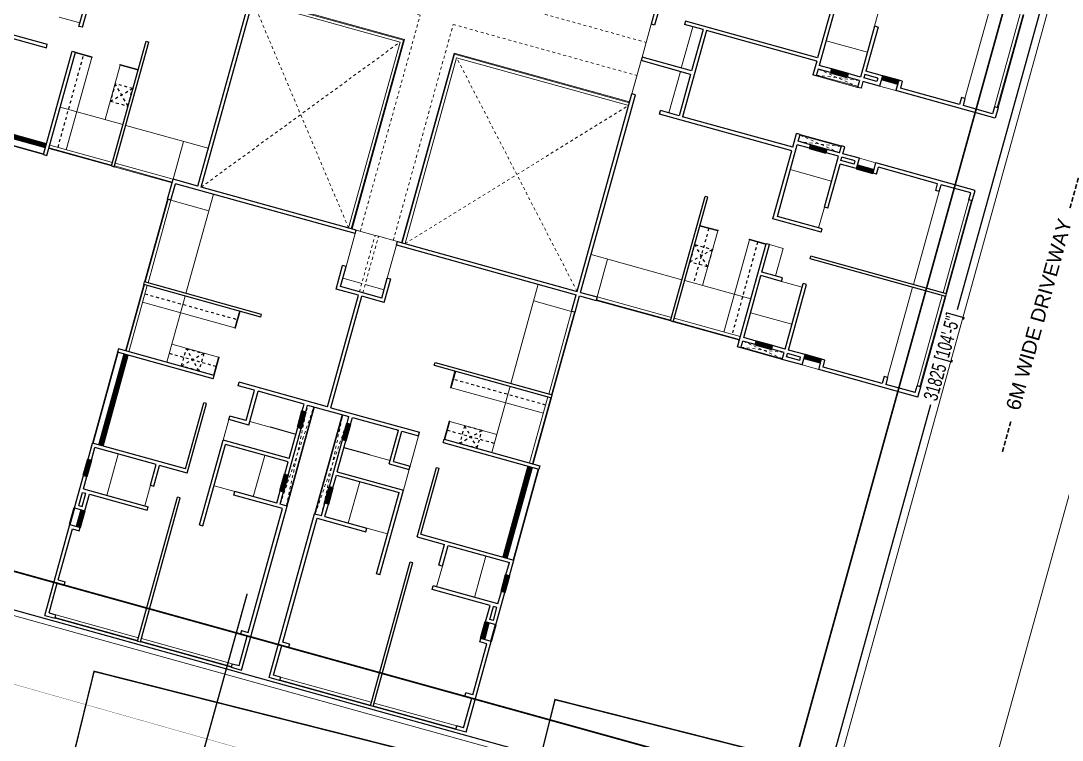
# Model space of a CAD drawing. Header units: millimetres. Extents: x 1330 to 3437, y 431 to 1156.
# Drawn here: x 1481.87 to 1518.31, y 989.61 to 1014.77 of the extents above; entities that cross this region are included whole.
import ezdxf

# ---------------------------------------------------------------- set-up
doc = ezdxf.new("R2010")
doc.units = ezdxf.units.MM
doc.linetypes.add('DASHED', pattern=[0.75, 0.5, -0.25])
doc.linetypes.add('DASHED2', pattern=[0.375, 0.25, -0.125])
for name, color, linetype, lineweight in [('A03 Roads', 7, 'Continuous', 15), ('C06 Parapet Wall', 39, 'Continuous', 15), ('F03 Windows', 32, 'Continuous', 35), ('I03 Tile Drop', 250, 'Continuous', 9), ('L02 Handrails & Balustrades', 67, 'Continuous', 15), ('M01 Furniture', 14, 'Continuous', 9), ('T01 Dimenstions Scale 01', 106, 'Continuous', 9), ('U05 Room Names-Scale 2', 7, 'Continuous', 25), ('Z08 Structure above', 250, 'DASHED', 9)]:
    doc.layers.add(name, color=color, linetype=linetype, lineweight=lineweight)
doc.layers.add('C02 Walls 01', color=10, linetype='Continuous')
doc.layers.add('TEXT', color=7, linetype='Continuous')
doc.styles.add('SWIS721LTCNBT', font='stylu.ttf')
doc.styles.add('vka-romans', font='GOTHIC.TTF', dxfattribs={"width": 0.7})
doc.dimstyles.new('vka-dim0100', dxfattribs={"dimscale": 100, "dimtxt": 1, "dimasz": 0.7, "dimexe": 1.5, "dimexo": 2.5, "dimgap": 1, "dimtad": 0, "dimdec": 0, "dimzin": 0, "dimdsep": 46, "dimtxsty": 'vka-romans', "dimblk": 'vkadot', "dimcen": 1.5, "dimdle": 1.5, "dimse1": 1, "dimse2": 1, "dimclrd": 256, "dimclre": 256, "dimclrt": 7, "dimadec": 1, "dimazin": 0, "dimtfac": 1, "dimtdec": 0, "dimtofl": 0, "dimtmove": 2, "dimatfit": 3, "dimfxl": 1, "dimtolj": 1, "dimtzin": 0, "dimarcsym": 0})

# ---------------------------------------------------------------- blocks, each defined once
blk = doc.blocks.new('rgr')
at = {"layer": 'C02 Walls 01', "color": 250}
for p, q in [((-2134703, 788686), (-2134703, 781386)), ((-2134578, 788686), (-2134578, 781386)), ((-2128778, 784286), (-2128778, 781811)), ((-2128653, 784161), (-2128653, 781561)), ((-2127028, 783411), (-2127153, 783411)), ((-2127153, 783411), (-2127153, 781561)), ((-2127028, 783411), (-2127028, 781811)), ((-2128778, 781811), (-2133578, 781811)), ((-2133578, 781811), (-2133578, 781686)), ((-2132903, 781686), (-2133578, 781686)), ((-2132903, 781686), (-2132903, 780186)), ((-2128778, 781686), (-2132778, 781686)), ((-2132778, 781686), (-2132778, 778561)), ((-2128778, 781686), (-2128778, 781186)), ((-2126428, 781811), (-2127028, 781811)), ((-2126553, 781686), (-2127028, 781686)), ((-2127028, 781686), (-2127028, 781561)), ((-2126553, 781686), (-2126553, 781561)), ((-2126428, 781811), (-2126428, 781436)), ((-2125703, 781811), (-2125828, 781811)), ((-2125828, 781811), (-2125828, 781436)), ((-2125703, 781811), (-2125703, 781561)), ((-2123428, 781811), (-2123553, 781811)), ((-2123553, 781811), (-2123553, 781561)), ((-2123428, 781811), (-2123428, 781561)), ((-2122228, 781811), (-2122353, 781811)), ((-2122353, 781811), (-2122353, 781561)), ((-2122228, 781811), (-2122228, 781436)), ((-2134578, 781386), (-2134703, 781386)), ((-2128203, 781561), (-2128653, 781561)), ((-2128203, 781436), (-2128653, 781436)), ((-2128653, 781436), (-2128653, 781186)), ((-2128203, 781561), (-2128203, 781436)), ((-2127153, 781561), (-2127603, 781561)), ((-2127603, 781561), (-2127603, 781436)), ((-2127153, 781436), (-2127603, 781436)), ((-2127153, 781436), (-2127153, 781186)), ((-2126553, 781561), (-2127028, 781561)), ((-2126428, 781436), (-2127028, 781436)), ((-2127028, 781436), (-2127028, 781186)), ((-2122228, 781436), (-2125828, 781436)), ((-2123553, 781561), (-2125703, 781561)), ((-2122353, 781561), (-2123428, 781561)), ((-2128653, 781186), (-2128778, 781186)), ((-2127028, 781186), (-2127153, 781186)), ((-2132903, 780186), (-2134703, 780186)), ((-2134703, 780186), (-2134703, 780061)), ((-2132903, 780061), (-2134703, 780061)), ((-2132903, 780061), (-2132903, 778561)), ((-2148478, 771686), (-2148478, 778861)), ((-2148353, 771686), (-2148353, 778861)), ((-2134703, 771686), (-2134703, 778861)), ((-2134578, 778861), (-2134703, 778861)), ((-2134578, 771686), (-2134578, 778861)), ((-2128653, 779061), (-2128778, 779061)), ((-2128778, 778561), (-2128778, 779061)), ((-2128653, 778811), (-2128653, 779061)), ((-2128203, 778811), (-2128653, 778811)), ((-2128203, 778686), (-2128203, 778811)), ((-2127153, 778811), (-2127603, 778811)), ((-2127603, 778686), (-2127603, 778811)), ((-2127028, 779061), (-2127153, 779061)), ((-2127153, 778811), (-2127153, 779061)), ((-2127028, 778811), (-2127028, 779061)), ((-2126428, 778811), (-2127028, 778811)), ((-2126428, 778436), (-2126428, 778811)), ((-2122228, 778811), (-2125828, 778811)), ((-2125828, 778436), (-2125828, 778811)), ((-2122228, 778436), (-2122228, 778811)), ((-2153978, 775961), (-2153978, 778686)), ((-2153853, 775961), (-2153853, 778436)), ((-2132903, 778561), (-2133578, 778561)), ((-2133578, 778436), (-2133578, 778561)), ((-2128778, 778436), (-2133578, 778436)), ((-2128778, 778561), (-2132778, 778561)), ((-2128778, 775961), (-2128778, 778436)), ((-2128203, 778686), (-2128653, 778686)), ((-2128653, 776086), (-2128653, 778686)), ((-2127153, 778686), (-2127603, 778686)), ((-2127153, 776836), (-2127153, 778686)), ((-2126553, 778686), (-2127028, 778686)), ((-2127028, 778561), (-2127028, 778686)), ((-2126553, 778561), (-2127028, 778561)), ((-2126428, 778436), (-2127028, 778436)), ((-2127028, 776836), (-2127028, 778436)), ((-2126553, 778561), (-2126553, 778686)), ((-2125703, 778436), (-2125828, 778436)), ((-2123553, 778686), (-2125703, 778686)), ((-2125703, 778436), (-2125703, 778686)), ((-2123553, 778436), (-2123553, 778686)), ((-2123428, 778436), (-2123553, 778436)), ((-2122353, 778686), (-2123428, 778686)), ((-2123428, 778436), (-2123428, 778686)), ((-2122353, 778436), (-2122353, 778686)), ((-2122228, 778436), (-2122353, 778436)), ((-2127028, 776836), (-2127153, 776836)), ((-2153853, 775961), (-2153978, 775961)), ((-2151578, 771561), (-2151578, 776086)), ((-2151578, 776086), (-2151478, 776086)), ((-2151478, 771561), (-2151478, 776086)), ((-2131278, 771561), (-2131278, 776086)), ((-2131178, 776086), (-2131278, 776086)), ((-2131178, 771561), (-2131178, 776086)), ((-2127028, 775961), (-2128778, 775961)), ((-2127028, 776086), (-2128653, 776086)), ((-2127028, 775961), (-2127028, 776086)), ((-2157403, 775061), (-2154878, 775061)), ((-2154878, 774936), (-2154878, 775061)), ((-2153978, 775061), (-2153853, 775061)), ((-2153978, 771311), (-2153978, 775061)), ((-2153853, 771311), (-2153853, 775061)), ((-2128653, 775061), (-2128778, 775061)), ((-2128778, 771311), (-2128778, 775061)), ((-2128653, 774061), (-2128653, 775061)), ((-2122228, 775061), (-2127153, 775061)), ((-2127153, 774961), (-2127153, 775061)), ((-2122228, 774961), (-2122228, 775061)), ((-2157278, 774936), (-2154878, 774936)), ((-2122228, 774961), (-2127153, 774961)), ((-2127903, 774061), (-2128653, 774061)), ((-2127903, 773936), (-2127903, 774061)), ((-2127028, 774061), (-2127153, 774061)), ((-2127153, 771686), (-2127153, 774061)), ((-2127028, 771686), (-2127028, 774061)), ((-2127903, 773936), (-2128653, 773936)), ((-2128653, 771686), (-2128653, 773936)), ((-2151578, 771561), (-2151478, 771561)), ((-2149378, 770961), (-2149378, 771686)), ((-2148478, 771686), (-2149378, 771686)), ((-2149253, 770961), (-2149253, 771561)), ((-2142728, 771561), (-2149253, 771561)), ((-2142728, 771686), (-2148353, 771686)), ((-2142728, 771561), (-2142728, 771686)), ((-2141228, 771686), (-2134703, 771686)), ((-2141228, 771561), (-2141228, 771686)), ((-2141228, 771561), (-2134703, 771561)), ((-2134703, 770961), (-2134703, 771561)), ((-2134578, 771686), (-2133978, 771686)), ((-2134578, 770961), (-2134578, 771561)), ((-2134578, 771561), (-2133978, 771561)), ((-2133978, 771686), (-2133978, 771561)), ((-2131178, 771561), (-2131278, 771561)), ((-2128203, 771686), (-2128653, 771686)), ((-2128203, 771561), (-2128653, 771561)), ((-2128653, 771311), (-2128653, 771561)), ((-2128203, 771561), (-2128203, 771686)), ((-2127153, 771686), (-2127603, 771686)), ((-2127603, 771561), (-2127603, 771686)), ((-2127153, 771561), (-2127603, 771561)), ((-2127153, 771311), (-2127153, 771561)), ((-2126428, 771686), (-2127028, 771686)), ((-2126553, 771561), (-2127028, 771561)), ((-2127028, 771436), (-2127028, 771561)), ((-2126553, 771436), (-2127028, 771436)), ((-2126553, 771436), (-2126553, 771561)), ((-2126428, 771311), (-2126428, 771686)), ((-2125703, 771686), (-2125828, 771686)), ((-2125828, 771311), (-2125828, 771686)), ((-2125703, 771436), (-2125703, 771686)), ((-2123553, 771436), (-2125703, 771436)), ((-2123428, 771686), (-2123553, 771686)), ((-2123553, 771686), (-2123553, 771436)), ((-2123428, 771686), (-2123428, 771436)), ((-2122353, 771436), (-2123428, 771436)), ((-2122228, 771686), (-2122353, 771686)), ((-2122353, 771436), (-2122353, 771686)), ((-2122228, 771311), (-2122228, 771686)), ((-2153978, 771311), (-2153853, 771311)), ((-2128653, 771311), (-2128778, 771311)), ((-2126428, 771311), (-2127153, 771311)), ((-2122228, 771311), (-2125828, 771311)), ((-2149253, 770961), (-2149378, 770961)), ((-2134578, 770961), (-2134703, 770961)), ((-2142853, 769511), (-2142853, 770361)), ((-2142728, 770361), (-2142853, 770361)), ((-2142728, 769636), (-2142728, 770361)), ((-2141228, 769636), (-2141228, 770361)), ((-2141228, 770361), (-2141103, 770361)), ((-2141103, 769511), (-2141103, 770361)), ((-2141228, 769636), (-2142728, 769636)), ((-2142040, 769511), (-2142853, 769511)), ((-2142040, 765461), (-2142040, 769511)), ((-2141915, 765461), (-2141915, 769511)), ((-2141103, 769511), (-2141915, 769511)), ((-2145128, 767961), (-2149378, 767961)), ((-2149378, 767861), (-2149378, 767961)), ((-2145128, 767861), (-2149378, 767861)), ((-2145128, 767861), (-2145128, 767961)), ((-2138828, 767961), (-2134578, 767961)), ((-2138828, 767861), (-2138828, 767961)), ((-2138828, 767861), (-2134578, 767861)), ((-2134578, 767861), (-2134578, 767961)), ((-2146153, 765461), (-2149628, 765461)), ((-2149628, 765461), (-2149628, 765336)), ((-2146153, 765336), (-2149628, 765336)), ((-2146153, 765336), (-2146153, 765461)), ((-2142040, 765461), (-2145253, 765461)), ((-2145253, 765336), (-2145253, 765461)), ((-2144653, 765336), (-2145253, 765336)), ((-2144653, 764236), (-2144653, 765336)), ((-2142853, 765336), (-2144528, 765336)), ((-2144528, 764111), (-2144528, 765336)), ((-2142853, 765086), (-2142853, 765336)), ((-2142728, 765336), (-2141228, 765336)), ((-2142728, 765086), (-2142728, 765336)), ((-2141915, 765461), (-2138703, 765461)), ((-2141228, 765086), (-2141228, 765336)), ((-2141103, 765086), (-2141103, 765336)), ((-2141103, 765336), (-2139428, 765336)), ((-2139428, 764111), (-2139428, 765336)), ((-2139303, 765336), (-2138703, 765336)), ((-2139303, 764236), (-2139303, 765336)), ((-2138703, 765336), (-2138703, 765461)), ((-2137803, 765461), (-2134328, 765461)), ((-2137803, 765336), (-2137803, 765461)), ((-2137803, 765336), (-2134328, 765336)), ((-2134328, 765461), (-2134328, 765336)), ((-2142853, 765086), (-2142728, 765086)), ((-2141103, 765086), (-2141228, 765086)), ((-2146153, 764436), (-2146253, 764436)), ((-2146253, 762036), (-2146253, 764436)), ((-2146153, 761911), (-2146153, 764436)), ((-2144653, 764236), (-2145253, 764236)), ((-2145253, 764111), (-2145253, 764236)), ((-2142853, 763361), (-2142853, 764486)), ((-2142853, 764486), (-2142728, 764486)), ((-2142728, 762786), (-2142728, 764486)), ((-2141228, 762786), (-2141228, 764486)), ((-2141103, 764486), (-2141228, 764486)), ((-2141103, 763361), (-2141103, 764486)), ((-2139303, 764236), (-2138703, 764236)), ((-2138703, 764111), (-2138703, 764236)), ((-2137803, 764436), (-2137703, 764436)), ((-2137803, 761911), (-2137803, 764436)), ((-2137703, 762036), (-2137703, 764436)), ((-2144528, 764111), (-2145253, 764111)), ((-2139428, 764111), (-2138703, 764111)), ((-2142853, 763361), (-2145253, 763361)), ((-2145253, 760286), (-2145253, 763361)), ((-2142853, 763236), (-2145128, 763236)), ((-2145128, 760286), (-2145128, 763236)), ((-2142853, 762786), (-2142853, 763236)), ((-2141103, 763361), (-2138703, 763361)), ((-2141103, 762786), (-2141103, 763236)), ((-2141103, 763236), (-2138828, 763236)), ((-2138828, 760286), (-2138828, 763236)), ((-2138703, 760286), (-2138703, 763361)), ((-2142853, 762786), (-2142728, 762786)), ((-2141103, 762786), (-2141228, 762786)), ((-2146253, 762036), (-2149628, 762036)), ((-2149628, 761461), (-2149628, 762036)), ((-2142853, 761736), (-2142853, 762186)), ((-2142853, 762186), (-2142728, 762186)), ((-2142728, 761736), (-2142728, 762186)), ((-2141228, 761736), (-2141228, 762186)), ((-2141103, 762186), (-2141228, 762186)), ((-2141103, 761736), (-2141103, 762186)), ((-2137703, 762036), (-2134328, 762036)), ((-2134328, 761461), (-2134328, 762036)), ((-2147278, 761911), (-2149503, 761911)), ((-2149503, 761461), (-2149503, 761911)), ((-2147278, 761161), (-2147278, 761911)), ((-2146153, 761911), (-2147153, 761911)), ((-2147153, 761161), (-2147153, 761911)), ((-2142853, 761736), (-2144378, 761736)), ((-2144378, 761611), (-2144378, 761736)), ((-2142603, 761611), (-2144378, 761611)), ((-2142478, 761736), (-2142728, 761736)), ((-2142603, 757111), (-2142603, 761611)), ((-2142478, 755786), (-2142478, 761736)), ((-2141478, 755786), (-2141478, 761736)), ((-2141478, 761736), (-2141228, 761736)), ((-2141353, 757111), (-2141353, 761611)), ((-2141353, 761611), (-2139578, 761611)), ((-2141103, 761736), (-2139578, 761736)), ((-2139578, 761611), (-2139578, 761736)), ((-2137803, 761911), (-2136803, 761911)), ((-2136803, 761161), (-2136803, 761911)), ((-2136678, 761911), (-2134453, 761911)), ((-2136678, 761161), (-2136678, 761911)), ((-2134453, 761461), (-2134453, 761911)), ((-2149628, 761461), (-2149503, 761461)), ((-2134328, 761461), (-2134453, 761461)), ((-2149628, 759686), (-2149628, 760861)), ((-2149628, 760861), (-2149503, 760861)), ((-2149503, 760411), (-2149503, 760861)), ((-2147278, 761161), (-2147153, 761161)), ((-2146153, 761011), (-2146253, 761011)), ((-2146253, 755786), (-2146253, 761011)), ((-2146153, 755786), (-2146153, 761011)), ((-2137803, 761011), (-2137703, 761011)), ((-2137803, 755786), (-2137803, 761011)), ((-2137703, 755786), (-2137703, 761011)), ((-2136678, 761161), (-2136803, 761161)), ((-2134453, 760411), (-2134453, 760861)), ((-2134328, 760861), (-2134453, 760861)), ((-2134328, 759686), (-2134328, 760861)), ((-2149503, 760411), (-2147153, 760411)), ((-2149503, 760286), (-2149378, 760286)), ((-2149503, 759811), (-2149503, 760286)), ((-2149378, 759811), (-2149378, 760286)), ((-2149253, 760286), (-2147153, 760286)), ((-2149253, 759686), (-2149253, 760286)), ((-2147153, 760286), (-2147153, 760411)), ((-2145253, 760286), (-2145128, 760286)), ((-2138703, 760286), (-2138828, 760286)), ((-2134453, 760411), (-2136803, 760411)), ((-2136803, 760286), (-2136803, 760411)), ((-2134703, 760286), (-2136803, 760286)), ((-2134703, 759686), (-2134703, 760286)), ((-2134453, 760286), (-2134578, 760286)), ((-2134578, 759811), (-2134578, 760286)), ((-2134453, 759811), (-2134453, 760286)), ((-2149503, 759811), (-2149378, 759811)), ((-2134453, 759811), (-2134578, 759811)), ((-2149628, 759686), (-2149253, 759686)), ((-2134328, 759686), (-2134703, 759686)), ((-2149628, 759086), (-2149253, 759086)), ((-2149628, 755786), (-2149628, 759086)), ((-2149253, 758961), (-2149253, 759086)), ((-2134328, 759086), (-2134703, 759086)), ((-2134703, 758961), (-2134703, 759086)), ((-2134328, 755786), (-2134328, 759086)), ((-2149503, 758961), (-2149253, 758961)), ((-2149503, 757111), (-2149503, 758961)), ((-2134453, 758961), (-2134703, 758961)), ((-2134453, 757111), (-2134453, 758961)), ((-2149503, 757111), (-2149253, 757111)), ((-2149503, 756986), (-2149253, 756986)), ((-2149503, 755911), (-2149503, 756986)), ((-2149253, 756986), (-2149253, 757111)), ((-2142853, 757111), (-2142603, 757111)), ((-2142853, 757111), (-2142853, 756986)), ((-2142853, 756986), (-2142603, 756986)), ((-2142603, 755911), (-2142603, 756986)), ((-2141103, 757111), (-2141353, 757111)), ((-2141103, 756986), (-2141353, 756986)), ((-2141353, 755911), (-2141353, 756986)), ((-2141103, 757111), (-2141103, 756986)), ((-2134453, 757111), (-2134703, 757111)), ((-2134703, 756986), (-2134703, 757111)), ((-2134453, 756986), (-2134703, 756986)), ((-2134453, 755911), (-2134453, 756986)), ((-2149628, 755786), (-2149253, 755786)), ((-2149503, 755911), (-2149253, 755911)), ((-2149253, 755786), (-2149253, 755911)), ((-2146253, 755786), (-2146153, 755786)), ((-2142853, 755911), (-2142603, 755911)), ((-2142853, 755911), (-2142853, 755786)), ((-2142853, 755786), (-2142478, 755786)), ((-2141103, 755786), (-2141478, 755786)), ((-2141103, 755911), (-2141353, 755911)), ((-2141103, 755911), (-2141103, 755786)), ((-2137703, 755786), (-2137803, 755786)), ((-2134453, 755911), (-2134703, 755911)), ((-2134703, 755786), (-2134703, 755911)), ((-2134328, 755786), (-2134703, 755786))]:
    blk.add_line(p, q, dxfattribs=at)
at = {"layer": 'C06 Parapet Wall', "color": 250}
for p, q in [((-2122353, 785186), (-2122353, 781811)), ((-2143003, 778436), (-2148353, 778436)), ((-2143003, 771686), (-2143003, 778436)), ((-2140953, 778436), (-2134703, 778436)), ((-2140953, 771686), (-2140953, 778436)), ((-2122353, 775061), (-2122353, 778436)), ((-2122353, 771686), (-2122353, 774961)), ((-2153853, 771686), (-2151578, 771686)), ((-2149378, 771686), (-2151478, 771686)), ((-2133978, 771686), (-2131278, 771686)), ((-2128778, 771686), (-2131178, 771686)), ((-2149253, 767961), (-2149253, 770961)), ((-2134703, 767961), (-2134703, 770961)), ((-2149253, 765461), (-2149253, 767861)), ((-2134703, 765461), (-2134703, 767861)), ((-2143778, 764236), (-2143778, 764248)), ((-2143778, 764248), (-2142853, 764248)), ((-2143778, 764236), (-2142853, 764236)), ((-2140178, 764248), (-2141103, 764248)), ((-2140178, 764236), (-2141103, 764236)), ((-2140178, 764236), (-2140178, 764248)), ((-2149253, 755911), (-2146253, 755911)), ((-2146153, 755911), (-2142853, 755911)), ((-2137803, 755911), (-2141103, 755911)), ((-2134703, 755911), (-2137703, 755911))]:
    blk.add_line(p, q, dxfattribs=at)
at = {"layer": 'F03 Windows', "color": 250}
for p, q in [((-2126428, 781811), (-2125828, 781811)), ((-2126428, 781770), (-2125828, 781770)), ((-2126428, 781728), (-2125828, 781728)), ((-2126428, 781686), (-2125828, 781686)), ((-2128203, 781561), (-2127603, 781561)), ((-2128203, 781520), (-2127603, 781520)), ((-2128203, 781478), (-2127603, 781478)), ((-2128203, 781436), (-2127603, 781436)), ((-2128203, 778811), (-2127603, 778811)), ((-2128203, 778770), (-2127603, 778770)), ((-2128203, 778728), (-2127603, 778728)), ((-2128203, 778686), (-2127603, 778686)), ((-2126428, 778561), (-2125828, 778561)), ((-2126428, 778520), (-2125828, 778520)), ((-2126428, 778478), (-2125828, 778478)), ((-2126428, 778436), (-2125828, 778436)), ((-2153978, 771686), (-2157278, 771686)), ((-2153978, 771645), (-2157278, 771645)), ((-2153978, 771603), (-2157278, 771603)), ((-2153978, 771561), (-2157278, 771561)), ((-2128203, 771686), (-2127603, 771686)), ((-2128203, 771645), (-2127603, 771645)), ((-2128203, 771603), (-2127603, 771603)), ((-2128203, 771561), (-2127603, 771561)), ((-2126428, 771686), (-2125828, 771686)), ((-2126428, 771645), (-2125828, 771645)), ((-2126428, 771603), (-2125828, 771603)), ((-2126428, 771561), (-2125828, 771561)), ((-2149378, 762036), (-2149378, 765336)), ((-2149336, 762036), (-2149336, 765336)), ((-2149294, 762036), (-2149294, 765336)), ((-2149253, 762036), (-2149253, 765336)), ((-2134703, 762036), (-2134703, 765336)), ((-2134661, 762036), (-2134661, 765336)), ((-2134619, 762036), (-2134619, 765336)), ((-2134578, 762036), (-2134578, 765336)), ((-2142853, 764486), (-2142853, 765086)), ((-2142811, 764486), (-2142811, 765086)), ((-2142769, 764486), (-2142769, 765086)), ((-2142728, 764486), (-2142728, 765086)), ((-2141228, 764486), (-2141228, 765086)), ((-2141186, 764486), (-2141186, 765086)), ((-2141144, 764486), (-2141144, 765086)), ((-2141103, 764486), (-2141103, 765086)), ((-2142853, 762186), (-2142853, 762786)), ((-2142811, 762186), (-2142811, 762786)), ((-2142769, 762186), (-2142769, 762786)), ((-2142728, 762186), (-2142728, 762786)), ((-2141228, 762186), (-2141228, 762786)), ((-2141186, 762186), (-2141186, 762786)), ((-2141144, 762186), (-2141144, 762786)), ((-2141103, 762186), (-2141103, 762786)), ((-2149628, 760861), (-2149628, 761461)), ((-2149586, 760861), (-2149586, 761461)), ((-2149544, 760861), (-2149544, 761461)), ((-2149503, 760861), (-2149503, 761461)), ((-2134453, 760861), (-2134453, 761461)), ((-2134411, 760861), (-2134411, 761461)), ((-2134369, 760861), (-2134369, 761461)), ((-2134328, 760861), (-2134328, 761461)), ((-2149628, 759086), (-2149628, 759686)), ((-2149378, 759086), (-2149378, 759686)), ((-2149336, 759086), (-2149336, 759686)), ((-2149294, 759086), (-2149294, 759686)), ((-2149253, 759086), (-2149253, 759686)), ((-2134703, 759086), (-2134703, 759686)), ((-2134661, 759086), (-2134661, 759686)), ((-2134619, 759086), (-2134619, 759686)), ((-2134578, 759086), (-2134578, 759686)), ((-2134328, 759086), (-2134328, 759686))]:
    blk.add_line(p, q, dxfattribs=at)
at = {"layer": 'I03 Tile Drop', "color": 250}
for p, q in [((-2123428, 785186), (-2123428, 781811)), ((-2127153, 784161), (-2127153, 783411)), ((-2128653, 782461), (-2127153, 782461)), ((-2133278, 781686), (-2133278, 780186)), ((-2134703, 781386), (-2134703, 780186)), ((-2125828, 781436), (-2126428, 781436)), ((-2134703, 778861), (-2134703, 780061)), ((-2133278, 778561), (-2133278, 780061)), ((-2125828, 778811), (-2126428, 778811)), ((-2123428, 775061), (-2123428, 778436)), ((-2128653, 777786), (-2127153, 777786)), ((-2127153, 776086), (-2127153, 776836)), ((-2154728, 776086), (-2153978, 776086)), ((-2128153, 775061), (-2128653, 775061)), ((-2128153, 774061), (-2128153, 775061)), ((-2123428, 771686), (-2123428, 774961)), ((-2127903, 773936), (-2127153, 773936)), ((-2153853, 773061), (-2151578, 773061)), ((-2148478, 773061), (-2151478, 773061)), ((-2149378, 771686), (-2149378, 773061)), ((-2134578, 773061), (-2131278, 773061)), ((-2133978, 771686), (-2133978, 773061)), ((-2133978, 771686), (-2133978, 773061)), ((-2128778, 773061), (-2131178, 773061)), ((-2128653, 772586), (-2127153, 772586)), ((-2147878, 767961), (-2147878, 771561)), ((-2142040, 771686), (-2142728, 771686)), ((-2142728, 770361), (-2142728, 771561)), ((-2141915, 771686), (-2141228, 771686)), ((-2141228, 770361), (-2141228, 771561)), ((-2136078, 767961), (-2136078, 771561)), ((-2125828, 771311), (-2126428, 771311)), ((-2147878, 770961), (-2149253, 770961)), ((-2134703, 770961), (-2136078, 770961)), ((-2142040, 769936), (-2142728, 769936)), ((-2141228, 769936), (-2141915, 769936)), ((-2147878, 765461), (-2147878, 767861)), ((-2147878, 765461), (-2147878, 767861)), ((-2136078, 765461), (-2136078, 767861)), ((-2138703, 764236), (-2138703, 765336)), ((-2143778, 764236), (-2144528, 764236)), ((-2140178, 764236), (-2139428, 764236)), ((-2145253, 764111), (-2145253, 763361)), ((-2138703, 764111), (-2138703, 763361)), ((-2143703, 761736), (-2143703, 763236)), ((-2140253, 761736), (-2140253, 763236)), ((-2148653, 760411), (-2148653, 761911)), ((-2144378, 761736), (-2145128, 761736)), ((-2139578, 761736), (-2138828, 761736)), ((-2135303, 760411), (-2135303, 761911)), ((-2147278, 761161), (-2147278, 760411)), ((-2136678, 761161), (-2136678, 760411)), ((-2149253, 756986), (-2146253, 756986)), ((-2146153, 756986), (-2142853, 756986)), ((-2137803, 756986), (-2141103, 756986)), ((-2134703, 756986), (-2137703, 756986))]:
    blk.add_line(p, q, dxfattribs=at)
at = {"layer": 'L02 Handrails & Balustrades', "color": 250}
for p, q in [((-2122253, 785186), (-2122253, 781811)), ((-2122228, 785186), (-2122228, 781811)), ((-2127153, 781211), (-2128653, 781211)), ((-2127153, 781186), (-2128653, 781186)), ((-2127153, 779061), (-2128653, 779061)), ((-2127153, 779036), (-2128653, 779036)), ((-2142878, 778561), (-2148353, 778561)), ((-2142903, 778536), (-2148353, 778536)), ((-2142903, 771686), (-2142903, 778536)), ((-2142878, 771686), (-2142878, 778561)), ((-2141078, 778561), (-2134703, 778561)), ((-2141078, 771686), (-2141078, 778561)), ((-2141053, 778536), (-2134703, 778536)), ((-2141053, 771686), (-2141053, 778536)), ((-2122253, 775061), (-2122253, 778436)), ((-2122228, 775061), (-2122228, 778436)), ((-2122253, 771686), (-2122253, 774961)), ((-2122228, 771686), (-2122228, 774961)), ((-2153853, 771586), (-2151578, 771586)), ((-2153853, 771561), (-2151578, 771561)), ((-2149378, 771586), (-2151478, 771586)), ((-2149378, 771561), (-2151478, 771561)), ((-2133978, 771586), (-2131278, 771586)), ((-2133978, 771561), (-2131278, 771561)), ((-2128778, 771586), (-2131178, 771586)), ((-2128778, 771561), (-2131178, 771561)), ((-2157278, 771336), (-2153978, 771336)), ((-2157278, 771311), (-2153978, 771311)), ((-2127153, 771336), (-2128653, 771336)), ((-2127153, 771311), (-2128653, 771311)), ((-2149378, 767961), (-2149378, 770961)), ((-2149353, 767961), (-2149353, 770961)), ((-2134603, 767961), (-2134603, 770961)), ((-2134578, 767961), (-2134578, 770961)), ((-2149378, 765461), (-2149378, 767861)), ((-2149353, 765461), (-2149353, 767861)), ((-2134603, 765461), (-2134603, 767861)), ((-2134578, 765461), (-2134578, 767861)), ((-2149628, 765336), (-2149628, 762036)), ((-2149603, 765336), (-2149603, 762036)), ((-2142503, 761736), (-2142503, 765336)), ((-2142478, 761736), (-2142478, 765336)), ((-2141478, 761736), (-2141478, 765336)), ((-2141453, 761736), (-2141453, 765336)), ((-2134353, 765336), (-2134353, 762036)), ((-2134328, 765336), (-2134328, 762036)), ((-2149253, 755811), (-2146253, 755811)), ((-2149253, 755786), (-2146253, 755786)), ((-2146153, 755811), (-2142853, 755811)), ((-2146153, 755786), (-2142853, 755786)), ((-2137803, 755811), (-2141103, 755811)), ((-2137803, 755786), (-2141103, 755786)), ((-2134703, 755811), (-2137703, 755811)), ((-2134703, 755786), (-2137703, 755786))]:
    blk.add_line(p, q, dxfattribs=at)
at = {"layer": 'M01 Furniture', "color": 250}
for p, q in [((-2153853, 775061), (-2153253, 775061)), ((-2152228, 775061), (-2151578, 775061)), ((-2130528, 775061), (-2131178, 775061)), ((-2128778, 775061), (-2129378, 775061)), ((-2153853, 775036), (-2153253, 775036)), ((-2153253, 771686), (-2153253, 775036)), ((-2152228, 773061), (-2152228, 775036)), ((-2152228, 775036), (-2151578, 775036)), ((-2130528, 775036), (-2131178, 775036)), ((-2130528, 773061), (-2130528, 775036)), ((-2129378, 771686), (-2129378, 775036)), ((-2128778, 775036), (-2129378, 775036)), ((-2145903, 767861), (-2145903, 767261)), ((-2145878, 767861), (-2145878, 767261)), ((-2138078, 767861), (-2138078, 767261)), ((-2138053, 767861), (-2138053, 767261)), ((-2149253, 767261), (-2145903, 767261)), ((-2134703, 767261), (-2138053, 767261)), ((-2147878, 766111), (-2146178, 766111)), ((-2146178, 766111), (-2146178, 765461)), ((-2146153, 766111), (-2146153, 765461)), ((-2137803, 766111), (-2137803, 765461)), ((-2136078, 766111), (-2137778, 766111)), ((-2137778, 766111), (-2137778, 765461))]:
    blk.add_line(p, q, dxfattribs=at)
for centre, start, end in [((-2153253, 775049), 270, 90), ((-2152228, 775049), 90, 270), ((-2130528, 775049), 270, 90), ((-2129378, 775049), 90, 270), ((-2145890, 767261), 180, 0), ((-2138065, 767261), 180, 0), ((-2146165, 766111), 0, 180), ((-2137790, 766111), 0, 180)]:
    blk.add_arc(centre, 12.5, start, end, dxfattribs=at)
at = {"layer": 'Z08 Structure above', "color": 250, "ltscale": 200}
for p, q in [((-2127153, 781211), (-2128653, 781436)), ((-2128653, 781211), (-2127153, 781436)), ((-2127153, 778811), (-2128653, 779036)), ((-2128653, 778811), (-2127153, 779036)), ((-2143003, 771686), (-2148353, 778436)), ((-2148353, 771686), (-2143003, 778436)), ((-2134703, 771686), (-2140953, 778436)), ((-2140953, 771686), (-2134703, 778436)), ((-2142040, 769636), (-2142040, 771686)), ((-2141915, 771686), (-2142040, 771686)), ((-2141915, 769636), (-2141915, 771686)), ((-2127153, 771336), (-2128653, 771561)), ((-2128653, 771336), (-2127153, 771561)), ((-2142503, 761736), (-2142728, 765336)), ((-2142728, 761736), (-2142503, 765336)), ((-2141453, 761736), (-2141228, 765336)), ((-2141228, 761736), (-2141453, 765336))]:
    blk.add_line(p, q, dxfattribs=at)
at = {"layer": 'Z08 Structure above', "color": 250, "lineweight": -2, "ltscale": 200}
for p, q in [((-2153553, 771686), (-2153553, 775036)), ((-2130853, 775036), (-2130853, 773061)), ((-2129078, 775036), (-2129078, 771686)), ((-2152218, 773733), (-2151586, 774365)), ((-2151586, 773733), (-2152218, 774365)), ((-2130536, 773733), (-2131169, 774365)), ((-2131169, 773733), (-2130536, 774365)), ((-2149253, 767561), (-2145903, 767561)), ((-2134703, 767561), (-2138053, 767561)), ((-2146711, 766103), (-2147344, 765470)), ((-2146711, 765470), (-2147344, 766103)), ((-2137244, 766103), (-2136611, 765470)), ((-2137244, 765470), (-2136611, 766103)), ((-2147878, 765786), (-2146178, 765786)), ((-2136078, 765786), (-2137778, 765786))]:
    blk.add_line(p, q, dxfattribs=at)
at = {"layer": 'Z08 Structure above', "color": 250, "ltscale": 200}
for points in [[(-2141228, 789361), (-2141378, 789361), (-2141378, 780724), (-2134703, 780724)], [(-2142728, 771686), (-2142578, 771686), (-2142578, 779524), (-2148353, 779524)], [(-2141228, 771686), (-2141378, 771686), (-2141378, 779524), (-2134703, 779524)]]:
    blk.add_lwpolyline(points, dxfattribs=at)
at = {"layer": 'Z08 Structure above', "color": 250, "lineweight": -2, "ltscale": 200, "elevation": 0}
blk.add_lwpolyline([(-2151586, 773733), (-2151586, 774365), (-2152218, 774365), (-2152218, 773733)], close=True, dxfattribs=at)
at = {"layer": 'Z08 Structure above', "color": 250, "lineweight": -2, "ltscale": 200}
for points in [[(-2131169, 773733), (-2131169, 774365), (-2130536, 774365), (-2130536, 773733)], [(-2146711, 765470), (-2147344, 765470), (-2147344, 766103), (-2146711, 766103)], [(-2137244, 765470), (-2136611, 765470), (-2136611, 766103), (-2137244, 766103)]]:
    blk.add_lwpolyline(points, close=True, dxfattribs=at)
blk = doc.blocks.new('vkadot')
at = {"layer": 'T01 Dimenstions Scale 01'}
for q in [(-0.85, 0), (0, 0.85), (0.85, 0), (0, -0.85)]:
    blk.add_line((0, 0), q, dxfattribs=at)
blk.add_circle((0, 0), 0.579, dxfattribs=at)
blk = doc.blocks.new('*D5')
at = {"layer": 'T01 Dimenstions Scale 01', "lineweight": -2, "transparency": 16777216}
for p, q in [((-2072679, 42978), (-2021253, 42978)), ((-1966179, 42978), (-2017605, 42978))]:
    blk.add_line(p, q, dxfattribs=at)
at = {"layer": 'T01 Dimenstions Scale 01', "lineweight": -2, "transparency": 16777216, "xscale": 100, "yscale": 100, "zscale": 100, "rotation": 180}
blk.add_blockref('vkadot', (-2072779, 42978), dxfattribs=at)
at = {"layer": 'T01 Dimenstions Scale 01', "lineweight": -2, "transparency": 16777216, "xscale": 100, "yscale": 100, "zscale": 100}
blk.add_blockref('vkadot', (-1966079, 42978), dxfattribs=at)
at = {"layer": 'T01 Dimenstions Scale 01', "color": 7, "transparency": 16777216, "insert": (-2019429, 42978), "char_height": 500, "attachment_point": 5, "style": 'vka-romans'}
blk.add_mtext('\\A1;106700 [350\'-1"]', dxfattribs=at)
blk = doc.blocks.new('*D6')
at = {"layer": 'T01 Dimenstions Scale 01', "lineweight": -2, "transparency": 16777216}
for p, q in [((-1964842, 76011), (-1964842, 61914)), ((-1964842, 44386), (-1964842, 58483))]:
    blk.add_line(p, q, dxfattribs=at)
at = {"layer": 'T01 Dimenstions Scale 01', "lineweight": -2, "transparency": 16777216, "xscale": 100, "yscale": 100, "zscale": 100}
for p, rotation in [((-1964842, 76111), 90), ((-1964842, 44286), 270)]:
    blk.add_blockref('vkadot', p, dxfattribs=dict(at, rotation=rotation))
at = {"layer": 'T01 Dimenstions Scale 01', "color": 7, "transparency": 16777216, "insert": (-1964842, 60198), "char_height": 500, "attachment_point": 5, "rotation": 90, "style": 'vka-romans'}
blk.add_mtext('\\A1;31825 [104\'-5"]', dxfattribs=at)
blk = doc.blocks.new('efdf')
at = {"layer": 'A03 Roads', "linetype": 'DASHED2', "ltscale": 5500, "const_width": 10}
blk.add_lwpolyline([(-1857327.9, 767170), (-1837751.8, 767060.3), (-1776044.6, 769636.6)], dxfattribs=at)
blk = doc.blocks.new('fdgdg')
at = {"color": 1, "linetype": 'DASHED', "ltscale": 1000, "true_color": 0xf00000, "const_width": 60}
blk.add_lwpolyline([(-1966078.8, 76111), (-1977454.2, 76111), (-1977454.2, 91360.5), (-2061404.2, 91360.5), (-2061404.2, 76110.5), (-2072778.8, 76111), (-2072778.8, 44286), (-1966078.8, 44286), (-1966078.8, 76111)], close=True, dxfattribs=at)
at = {"linetype": 'DASHED', "ltscale": 3000, "const_width": 50}
blk.add_lwpolyline([(-1986130.2, 12797.8), (-1986130.2, 45708.7)], dxfattribs=at)
at = {"layer": 'C06 Parapet Wall'}
blk.add_lwpolyline([(-1959334.2, 41366.2), (-1959334.2, 85460.7)], dxfattribs=at)
blk.add_blockref('rgr', (156873.3, -712700.4))
at = {"layer": 'U05 Room Names-Scale 2', "ltscale": 3000, "insert": (-1961789.2, 62276.8), "char_height": 500, "width": 16263.674, "attachment_point": 8, "rotation": 90, "style": 'SWIS721LTCNBT'}
blk.add_mtext('\\pi-1500,l2000,t2000;{\\fArial|b0|i0|c0|p34;-----^I 6M WIDE DRIVEWAY  -----}', dxfattribs=at)
at = {"layer": 'T01 Dimenstions Scale 01'}
dim = blk.add_linear_dim(base=(-1964842.4, 76111), p1=(-1966078.8, 44286), p2=(-1966078.8, 76111), angle=90, dimstyle='vka-dim0100', override={"dimtxt": 5, "dimasz": 1, "dimfxl": 3}, dxfattribs=at)
dim.commit()
dim.dimension.update_dxf_attribs({"geometry": '*D6', "text_midpoint": (-1964842.4, 60198.5)})
dim = blk.add_linear_dim(base=(-1966078.8, 42978.3), p1=(-2072778.8, 44286), p2=(-1966078.8, 44286), dimstyle='vka-dim0100', override={"dimtxt": 5, "dimasz": 1, "dimfxl": 3}, dxfattribs=at)
dim.commit()
dim.dimension.update_dxf_attribs({"geometry": '*D5', "text_midpoint": (-2019428.8, 42978.3), "dimtype": 128})

msp = doc.modelspace()

# ---------------------------------------------------------------- linework, layer by layer
at = {"linetype": 'Continuous', "lineweight": 0, "elevation": 91.374, "flags": 128}
msp.add_lwpolyline([(1404.06976, 1015.47378), (1509.78051, 986.1595), (1519.08652, 1019.71806), (1508.12488, 1022.7578), (1512.19988, 1037.45274), (1428.41183, 1060.68772), (1424.33682, 1045.99278), (1413.37577, 1049.03235)], close=True, dxfattribs=at)
at = {"layer": 'TEXT', "color": 2, "const_width": 0.05}
msp.add_lwpolyline([(1498.206, 981.536), (1482.828, 985.46), (1484.437, 992.02), (1499.838, 988.128), (1500.566, 991.033), (1526.51363, 984.4645)], dxfattribs=at)

# ---------------------------------------------------------------- block references
at = {"rotation": 344.5009561756062}
for name, p, xscale, yscale, zscale in [('fdgdg', (3391.48391, 419.95016, 91.374), 0.0009999999999999998, 0.0009999999999999998, 0.0009999999999999998), ('efdf', (3058.18882, -241.69152, 91.374), 0.001, 0.001, 0.001)]:
    msp.add_blockref(name, p, dxfattribs=dict(at, xscale=xscale, yscale=yscale, zscale=zscale))

doc.saveas('drawing.dxf')
